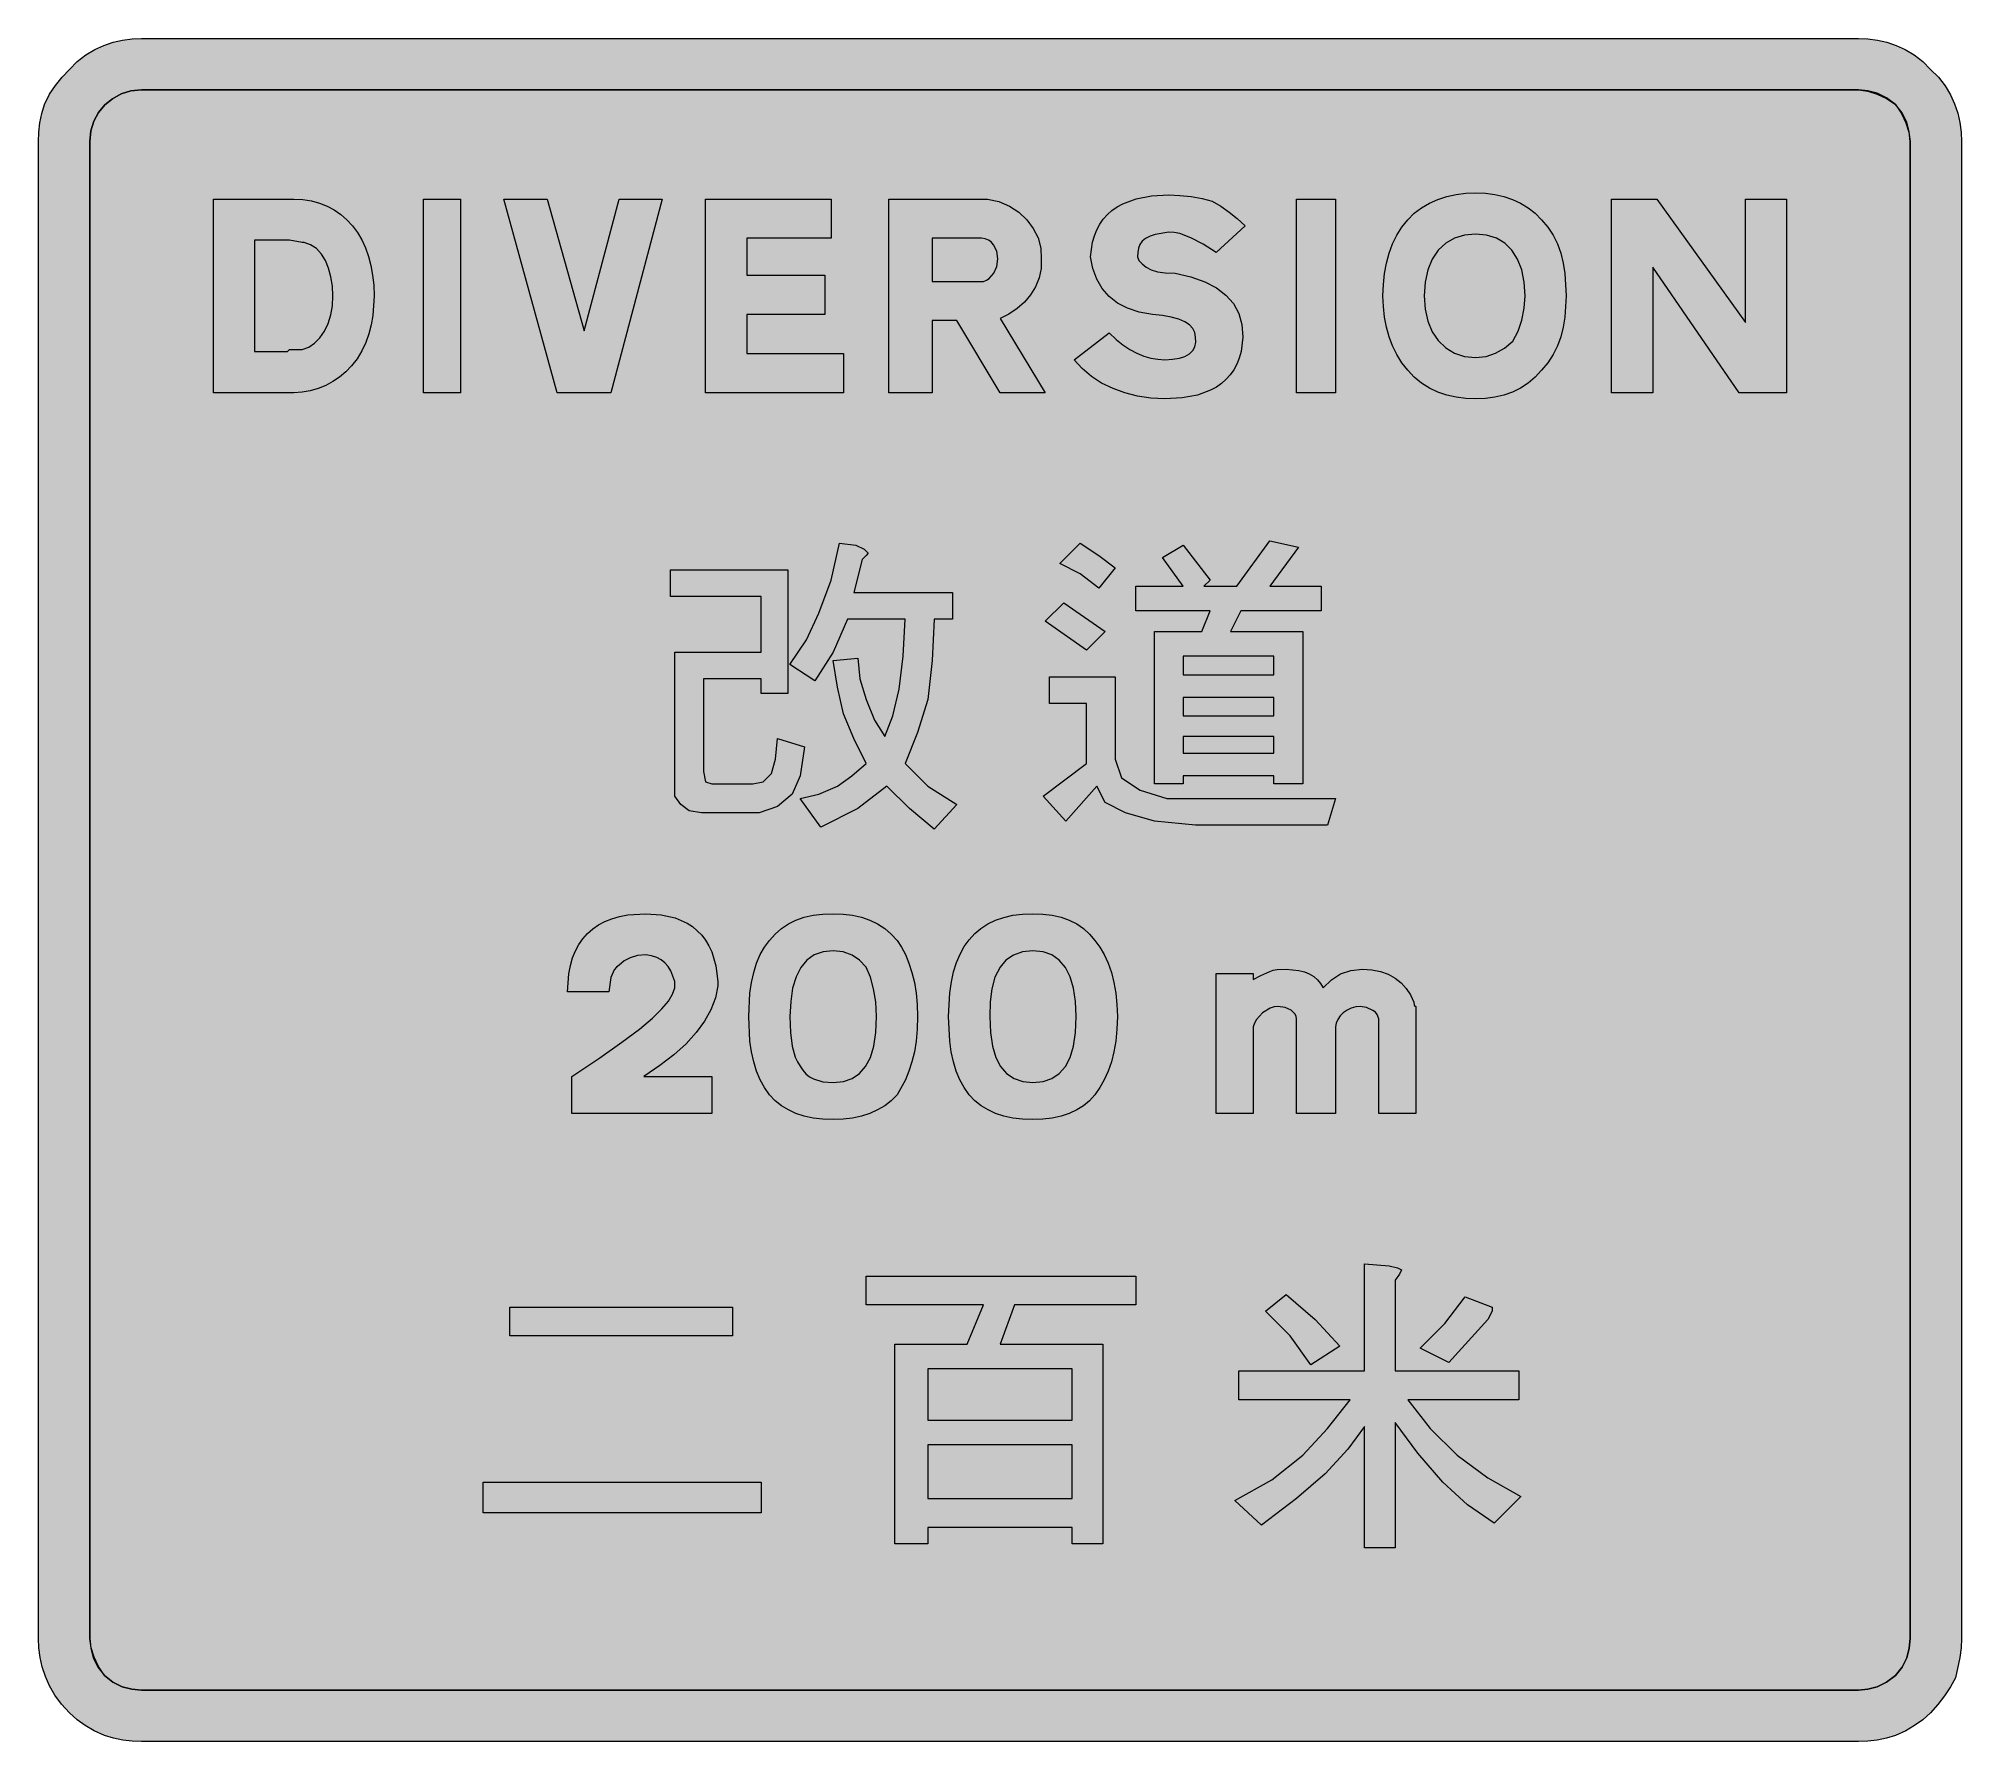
# Model space of a CAD drawing. Header units: metres. Extents: x 144 to 425, y 13 to 261.
import ezdxf

# ---------------------------------------------------------------- set-up
doc = ezdxf.new("R2010")
doc.units = ezdxf.units.M
doc.layers.add('FILL_BLACK_000000', color=7, linetype='Continuous', true_color=0x000000)
doc.layers.add('FILL_YELLOW_FFFF00', color=7, linetype='Continuous', true_color=0xffff00)

msp = doc.modelspace()

# ---------------------------------------------------------------- hatches: boundary and pattern name
at = {"layer": 'FILL_BLACK_000000', "true_color": 0x000000}
h = msp.add_hatch(color=7, dxfattribs=at)
h.dxf.hatch_style = 1
h.paths.add_polyline_path([(156.75, 13), (155.4, 13.29), (154.05, 13.68), (152.58, 14.36), (151.27, 15.1), (150.08, 15.96), (148.95, 16.98), (147.81, 18.24), (146.85, 19.55), (146.08, 20.9), (145.46, 22.27), (145, 23.65), (144.69, 25.04), (144.51, 26.42), (144.45, 27.78), (144.45, 245.88), (144.51, 247.23), (144.67, 248.58), (144.96, 249.93), (145.35, 251.28), (146.08, 252.75), (146.92, 254.05), (147.88, 255.25), (148.95, 256.38), (150.11, 257.52), (151.35, 258.48), (152.64, 259.25), (153.97, 259.87), (155.34, 260.33), (156.71, 260.64), (158.09, 260.82), (159.45, 260.88), (409.65, 260.88), (411.01, 260.82), (412.39, 260.64), (413.76, 260.33), (415.12, 259.87), (416.46, 259.25), (417.75, 258.48), (418.99, 257.52), (420.15, 256.38), (421.29, 255.22), (422.25, 253.98), (423.02, 252.69), (423.64, 251.35), (424.1, 249.99), (424.41, 248.62), (424.59, 247.24), (424.65, 245.88), (424.65, 27.78), (424.59, 26.43), (424.42, 25.04), (423.75, 22.08), (423.02, 20.73), (422.17, 19.42), (421.22, 18.16), (420.15, 16.98), (419.02, 15.96), (417.82, 15.1), (416.52, 14.36), (415.05, 13.68), (413.7, 13.29), (412.35, 13), (411, 12.84), (409.65, 12.78), (159.45, 12.78), (158.1, 12.84), (156.75, 13)])
h.paths.add_polyline_path([(156.51, 252.8), (155.23, 252.11), (154.12, 251.2), (153.22, 250.1), (152.53, 248.82), (152.1, 247.41), (151.95, 245.88), (151.95, 27.78), (152.07, 26.39), (152.44, 24.97), (153.09, 23.6), (154.05, 22.38), (155.27, 21.42), (156.64, 20.77), (158.06, 20.4), (159.45, 20.28), (409.65, 20.28), (411, 20.4), (412.35, 20.77), (413.7, 21.42), (415.05, 22.38), (416.01, 23.6), (416.66, 24.97), (417.03, 26.39), (417.15, 27.78), (417.15, 245.88), (417.03, 247.27), (416.66, 248.69), (416.01, 250.06), (415.05, 251.28), (413.7, 252.24), (412.35, 252.89), (411, 253.26), (409.65, 253.38), (159.45, 253.38), (157.92, 253.23), (156.51, 252.8)], flags=16)
h = msp.add_hatch(color=7, dxfattribs=at)
h.dxf.hatch_style = 1
h.paths.add_polyline_path([(356.66, 238.15), (357.97, 237.86), (359.21, 237.44), (360.39, 236.9), (361.49, 236.23), (362.51, 235.42), (363.45, 234.48), (364.38, 233.41), (365.15, 232.24), (365.78, 230.97), (366.26, 229.6), (366.62, 228.16), (366.87, 226.63), (367.05, 223.38), (366.87, 220.3), (366.62, 218.83), (366.26, 217.42), (365.78, 216.08), (365.15, 214.82), (364.38, 213.65), (363.45, 212.58), (362.51, 211.54), (361.49, 210.66), (360.39, 209.93), (359.21, 209.35), (357.97, 208.92), (356.66, 208.61), (355.28, 208.44), (353.85, 208.38), (352.4, 208.44), (351, 208.61), (349.64, 208.92), (348.34, 209.35), (347.11, 209.93), (345.96, 210.66), (344.9, 211.54), (343.95, 212.58), (343.11, 213.65), (342.37, 214.82), (341.76, 216.08), (341.25, 217.42), (340.86, 218.83), (340.57, 220.3), (340.41, 221.82), (340.35, 223.38), (340.41, 225.04), (340.57, 226.63), (340.86, 228.16), (341.25, 229.6), (341.76, 230.97), (342.37, 232.24), (343.11, 233.41), (343.95, 234.48), (344.9, 235.42), (345.96, 236.23), (347.11, 236.9), (348.34, 237.44), (349.64, 237.86), (351, 238.15), (352.4, 238.32), (353.85, 238.38), (355.28, 238.32), (356.66, 238.15)])
h.paths.add_polyline_path([(360.56, 227.19), (359.96, 228.73), (359.14, 230.02), (358.11, 231.04), (356.87, 231.78), (355.45, 232.23), (353.85, 232.38), (352.24, 232.23), (350.78, 231.78), (349.5, 231.04), (348.41, 230.02), (347.54, 228.73), (346.89, 227.19), (346.49, 225.4), (346.35, 223.38), (346.49, 221.44), (346.89, 219.7), (347.54, 218.16), (348.41, 216.86), (349.5, 215.8), (350.78, 215.03), (352.24, 214.55), (353.85, 214.38), (355.37, 214.54), (356.77, 215.02), (358.07, 215.77), (359.25, 216.78), (360.04, 218.23), (360.6, 219.85), (360.94, 221.59), (361.05, 223.38), (360.93, 225.4), (360.56, 227.19)], flags=16)
h = msp.add_hatch(color=7, dxfattribs=at)
h.dxf.hatch_style = 1
h.paths.add_polyline_path([(169.95, 237.48), (181.65, 237.48), (182.97, 237.41), (184.22, 237.22), (185.4, 236.9), (186.52, 236.46), (187.55, 235.9), (188.52, 235.23), (189.4, 234.46), (190.2, 233.58), (190.92, 232.6), (191.55, 231.53), (192.09, 230.37), (192.53, 229.13), (192.89, 227.8), (193.14, 226.4), (193.3, 224.92), (193.35, 223.38), (193.17, 220.52), (192.94, 219.15), (192.6, 217.83), (192.15, 216.57), (191.58, 215.36), (190.88, 214.23), (190.05, 213.18), (189.22, 212.32), (188.32, 211.56), (187.34, 210.89), (186.3, 210.33), (185.2, 209.88), (184.06, 209.55), (182.87, 209.35), (181.65, 209.28), (169.95, 209.28), (169.95, 237.48)])
h.paths.add_polyline_path([(180.75, 215.28), (181.05, 215.58), (182.25, 215.58), (182.85, 215.58), (183.82, 215.93), (184.69, 216.5), (185.46, 217.28), (186.11, 218.24), (186.64, 219.36), (187.03, 220.6), (187.27, 221.95), (187.35, 223.38), (187.28, 224.81), (187.07, 226.16), (186.73, 227.4), (186.26, 228.52), (185.67, 229.48), (184.95, 230.26), (184.11, 230.83), (183.15, 231.18), (182.85, 231.18), (181.05, 231.48), (180.75, 231.48), (175.95, 231.48), (175.95, 215.28), (180.75, 215.28)], flags=16)
h = msp.add_hatch(color=7, dxfattribs=at)
h.dxf.hatch_style = 1
h.paths.add_polyline_path([(200.55, 209.28), (200.55, 237.48), (205.95, 237.48), (205.95, 209.28), (200.55, 209.28)])
h = msp.add_hatch(color=7, dxfattribs=at)
h.dxf.hatch_style = 1
h.paths.add_polyline_path([(223.95, 209.28), (220.05, 209.28), (212.25, 237.48), (218.55, 237.48), (223.95, 218.28), (229.05, 237.48), (235.35, 237.48), (227.85, 209.28), (223.95, 209.28)])
h = msp.add_hatch(color=7, dxfattribs=at)
h.dxf.hatch_style = 1
h.paths.add_polyline_path([(247.65, 214.98), (261.75, 214.98), (261.75, 209.28), (241.65, 209.28), (241.65, 237.48), (259.95, 237.48), (259.95, 231.78), (247.65, 231.78), (247.65, 226.38), (259.05, 226.38), (259.05, 220.68), (247.65, 220.68), (247.65, 214.98)])
h = msp.add_hatch(color=7, dxfattribs=at)
h.dxf.hatch_style = 1
h.paths.add_polyline_path([(284.55, 209.28), (278.25, 219.78), (274.65, 219.78), (274.65, 209.28), (268.35, 209.28), (268.35, 237.48), (282.75, 237.48), (284.39, 237.11), (285.91, 236.46), (287.27, 235.57), (288.45, 234.48), (289.4, 233.22), (290.09, 231.83), (290.49, 230.34), (290.55, 228.78), (290.53, 227.35), (290.25, 225.99), (289.73, 224.71), (289.01, 223.53), (288.11, 222.46), (287.05, 221.52), (285.85, 220.72), (284.55, 220.08), (291.15, 209.28), (284.55, 209.28)])
h.paths.add_polyline_path([(282.15, 225.48), (282.58, 225.65), (282.98, 225.91), (283.65, 226.68), (284.09, 227.67), (284.25, 228.78), (284.09, 229.88), (283.61, 230.84), (283.27, 231.23), (282.86, 231.52), (282.38, 231.71), (281.85, 231.78), (274.65, 231.78), (274.65, 225.48), (281.55, 225.48), (282.15, 225.48)], flags=16)
h = msp.add_hatch(color=7, dxfattribs=at)
h.dxf.hatch_style = 1
h.paths.add_polyline_path([(304.58, 229.06), (304.8, 228.52), (305.24, 228.03), (305.85, 227.58), (306.59, 227.19), (307.5, 226.9), (308.63, 226.74), (310.05, 226.68), (312.37, 226.15), (314.38, 225.44), (316.08, 224.55), (317.47, 223.49), (318.56, 222.25), (319.33, 220.82), (319.8, 219.19), (319.95, 217.38), (319.67, 215.27), (319.4, 214.32), (319.05, 213.44), (318.62, 212.63), (318.11, 211.9), (317.51, 211.23), (316.84, 210.63), (316.08, 210.1), (315.24, 209.65), (313.33, 208.94), (311.09, 208.52), (308.55, 208.38), (306.53, 208.49), (304.57, 208.79), (302.73, 209.27), (301.05, 209.88), (299.36, 210.66), (297.86, 211.64), (296.54, 212.79), (295.35, 214.08), (300.45, 217.98), (301.46, 217.04), (302.47, 216.23), (303.49, 215.56), (304.5, 215.02), (305.51, 214.6), (306.52, 214.31), (307.54, 214.14), (308.55, 214.08), (309.7, 214.14), (310.69, 214.3), (311.5, 214.57), (312.15, 214.94), (312.63, 215.41), (312.94, 215.98), (313.08, 216.64), (313.05, 217.38), (312.95, 218.03), (312.66, 218.61), (312.16, 219.14), (311.47, 219.59), (310.59, 219.98), (309.51, 220.29), (308.23, 220.53), (306.75, 220.68), (304.84, 221.02), (303.15, 221.57), (301.69, 222.34), (300.45, 223.31), (299.44, 224.47), (298.65, 225.83), (298.09, 227.37), (297.75, 229.08), (298.03, 231.19), (298.3, 232.14), (298.65, 233.02), (299.08, 233.83), (299.59, 234.56), (300.19, 235.23), (300.86, 235.83), (301.62, 236.36), (302.46, 236.81), (304.37, 237.52), (306.61, 237.94), (309.15, 238.08), (310.77, 238.02), (312.41, 237.86), (314, 237.57), (315.45, 237.18), (316.75, 236.45), (317.96, 235.6), (319.12, 234.65), (320.25, 233.58), (316.05, 229.68), (314.13, 230.91), (312.37, 231.85), (310.73, 232.46), (309.94, 232.62), (309.15, 232.68), (307.18, 232.34), (306.41, 232.07), (305.77, 231.74), (305.28, 231.34), (304.93, 230.87), (304.72, 230.31), (304.65, 229.68), (304.58, 229.06)])
h = msp.add_hatch(color=7, dxfattribs=at)
h.dxf.hatch_style = 1
h.paths.add_polyline_path([(327.75, 209.28), (327.75, 237.48), (333.45, 237.48), (333.45, 209.28), (327.75, 209.28)])
h = msp.add_hatch(color=7, dxfattribs=at)
h.dxf.hatch_style = 1
h.paths.add_polyline_path([(393.15, 237.48), (399.15, 237.48), (399.15, 209.28), (392.25, 209.28), (379.65, 227.58), (379.65, 209.28), (373.65, 209.28), (373.65, 237.48), (380.25, 237.48), (393.15, 219.48), (393.15, 237.48)])
h = msp.add_hatch(color=7, dxfattribs=at)
h.dxf.hatch_style = 1
h.paths.add_polyline_path([(256.35, 173.28), (258.15, 177.18), (259.95, 181.98), (261.15, 187.38), (263.55, 187.08), (264.75, 186.48), (265.35, 185.88), (265.05, 185.58), (264.45, 184.98), (263.25, 180.18), (277.65, 180.18), (277.65, 176.28), (274.95, 176.28), (274.65, 170.28), (274.05, 164.58), (272.55, 159.78), (270.75, 155.28), (274.05, 151.98), (278.25, 149.28), (274.95, 145.68), (271.35, 148.68), (268.05, 151.98), (263.85, 148.68), (258.45, 145.98), (255.45, 150.18), (258.15, 150.78), (260.85, 151.98), (262.95, 153.48), (265.05, 155.28), (263.25, 158.88), (261.75, 162.48), (260.85, 166.38), (260.25, 170.28), (263.85, 170.58), (264.15, 167.58), (265.05, 164.58), (266.25, 161.58), (267.75, 159.18), (268.95, 162.18), (269.85, 166.08), (270.45, 170.88), (270.75, 176.28), (262.35, 176.28), (260.25, 171.48), (257.55, 167.28), (253.95, 169.68), (256.35, 173.28)])
h = msp.add_hatch(color=7, dxfattribs=at)
h.dxf.hatch_style = 1
h.paths.add_polyline_path([(298.95, 185.58), (301.35, 183.78), (298.95, 180.78), (296.25, 182.88), (293.25, 184.38), (296.25, 187.38), (298.95, 185.58)])
h = msp.add_hatch(color=7, dxfattribs=at)
h.dxf.hatch_style = 1
h.paths.add_polyline_path([(323.85, 187.68), (328.05, 186.78), (323.85, 181.08), (331.35, 181.08), (331.35, 177.48), (319.65, 177.48), (318.15, 174.48), (328.65, 174.48), (328.65, 152.28), (324.45, 152.28), (324.45, 153.48), (311.25, 153.48), (311.25, 152.28), (307.05, 152.28), (307.05, 174.48), (313.95, 174.48), (315.15, 177.48), (304.35, 177.48), (304.35, 181.08), (311.25, 181.08), (308.25, 185.28), (311.25, 187.08), (315.15, 181.98), (314.25, 181.08), (319.05, 181.08), (323.85, 187.68)])
h.paths.add_polyline_path([(311.25, 156.78), (324.45, 156.78), (324.45, 159.18), (311.25, 159.18), (311.25, 156.78)], flags=16)
h.paths.add_polyline_path([(311.25, 164.88), (311.25, 162.18), (324.45, 162.18), (324.45, 164.88), (311.25, 164.88)], flags=16)
h.paths.add_polyline_path([(324.45, 170.88), (311.25, 170.88), (311.25, 168.18), (324.45, 168.18), (324.45, 170.88)], flags=16)
h = msp.add_hatch(color=7, dxfattribs=at)
h.dxf.hatch_style = 1
h.paths.add_polyline_path([(253.65, 183.48), (253.65, 165.48), (249.75, 165.48), (249.75, 167.58), (241.35, 167.58), (241.35, 154.08), (241.65, 152.58), (242.55, 152.28), (248.55, 152.28), (250.05, 152.58), (251.25, 153.78), (251.85, 155.88), (252.15, 158.88), (256.05, 157.68), (255.45, 153.48), (254.25, 150.78), (252.15, 148.98), (249.45, 148.08), (241.05, 148.08), (239.25, 148.38), (238.05, 149.28), (237.15, 150.48), (237.15, 152.28), (237.15, 171.48), (249.75, 171.48), (249.75, 179.58), (236.55, 179.58), (236.55, 183.48), (253.65, 183.48)])
h = msp.add_hatch(color=7, dxfattribs=at)
h.dxf.hatch_style = 1
h.paths.add_polyline_path([(299.85, 174.48), (297.15, 171.78), (291.15, 175.98), (293.85, 178.68), (299.85, 174.48)])
h = msp.add_hatch(color=7, dxfattribs=at)
h.dxf.hatch_style = 1
h.paths.add_polyline_path([(301.35, 167.88), (301.35, 155.88), (302.25, 153.18), (304.95, 151.38), (308.85, 150.18), (314.55, 150.18), (333.45, 150.18), (332.25, 146.28), (313.05, 146.28), (307.05, 146.88), (302.85, 148.08), (299.85, 149.58), (298.65, 151.98), (294.15, 146.88), (290.85, 150.48), (297.15, 155.28), (297.15, 163.98), (291.75, 163.98), (291.75, 167.88), (301.35, 167.88)])
h = msp.add_hatch(color=7, dxfattribs=at)
h.dxf.hatch_style = 1
h.paths.add_polyline_path([(242.55, 109.68), (242.55, 104.28), (222.15, 104.28), (222.15, 109.68), (226.22, 112.38), (229.47, 114.65), (232.01, 116.56), (233.92, 118.15), (235.3, 119.5), (236.24, 120.65), (236.83, 121.66), (237.15, 122.58), (237.15, 123.48), (236.58, 125.06), (236.19, 125.69), (235.72, 126.22), (235.18, 126.65), (234.53, 126.98), (233.79, 127.22), (232.95, 127.38), (231.71, 127.27), (230.66, 126.97), (229.79, 126.49), (229.05, 125.88), (228.65, 125.6), (228.34, 125.21), (227.85, 124.08), (227.55, 121.98), (221.55, 121.98), (221.73, 124.62), (221.96, 125.82), (222.28, 126.93), (222.68, 127.95), (223.18, 128.88), (223.76, 129.73), (224.44, 130.49), (225.2, 131.17), (226.05, 131.75), (226.98, 132.25), (228, 132.65), (229.11, 132.97), (230.31, 133.2), (232.95, 133.38), (235.2, 133.23), (237.21, 132.76), (238.96, 131.99), (239.74, 131.49), (240.45, 130.9), (241.09, 130.25), (241.66, 129.51), (242.15, 128.7), (242.57, 127.81), (243.17, 125.8), (243.45, 123.48), (243.45, 122.88), (243.08, 121.11), (242.44, 119.38), (241.51, 117.7), (240.3, 116.06), (238.81, 114.44), (237.04, 112.84), (234.98, 111.26), (232.65, 109.68), (242.55, 109.68)])
h = msp.add_hatch(color=7, dxfattribs=at)
h.dxf.hatch_style = 1
h.paths.add_polyline_path([(272.33, 114.83), (272.08, 113.24), (271.72, 111.78), (271.29, 110.43), (270.78, 109.18), (269.55, 106.98), (268.71, 106.14), (267.76, 105.4), (266.71, 104.79), (265.57, 104.28), (264.35, 103.89), (263.05, 103.6), (261.68, 103.44), (260.25, 103.38), (258.73, 103.44), (257.32, 103.6), (256.02, 103.89), (254.81, 104.28), (253.71, 104.79), (252.7, 105.4), (251.78, 106.14), (250.95, 106.98), (250.22, 108.04), (249.6, 109.18), (249.08, 110.43), (248.66, 111.78), (248.35, 113.24), (248.12, 114.83), (247.95, 118.38), (248.12, 121.8), (248.35, 123.37), (248.66, 124.83), (249.08, 126.18), (249.6, 127.41), (250.22, 128.51), (250.95, 129.48), (251.78, 130.42), (252.7, 131.23), (253.71, 131.9), (254.81, 132.44), (256.02, 132.86), (257.32, 133.15), (258.73, 133.32), (260.25, 133.38), (261.68, 133.32), (263.05, 133.15), (264.35, 132.86), (265.57, 132.44), (266.71, 131.9), (267.76, 131.23), (268.71, 130.42), (269.55, 129.48), (270.2, 128.51), (270.78, 127.41), (271.29, 126.18), (271.72, 124.83), (272.08, 123.37), (272.33, 121.8), (272.49, 120.14), (272.55, 118.38), (272.49, 116.54), (272.33, 114.83)])
h.paths.add_polyline_path([(266.14, 122.43), (265.66, 124.12), (265.05, 125.58), (264.09, 126.59), (262.99, 127.34), (261.72, 127.82), (260.25, 127.98), (258.77, 127.83), (257.49, 127.37), (256.41, 126.6), (255.52, 125.54), (254.84, 124.19), (254.34, 122.54), (254.05, 120.6), (253.95, 118.38), (254.02, 116.07), (254.25, 114.1), (254.71, 112.47), (255.04, 111.78), (255.45, 111.18), (255.83, 110.56), (256.28, 110.05), (256.81, 109.63), (257.4, 109.31), (258.74, 108.9), (260.25, 108.78), (261.73, 108.92), (263.01, 109.35), (264.09, 110.08), (264.97, 111.11), (265.66, 112.44), (266.16, 114.1), (266.45, 116.07), (266.55, 118.38), (266.44, 120.52), (266.14, 122.43)], flags=16)
h = msp.add_hatch(color=7, dxfattribs=at)
h.dxf.hatch_style = 1
h.paths.add_polyline_path([(301.43, 114.83), (301.16, 113.24), (300.79, 111.78), (300.32, 110.43), (299.75, 109.18), (299.09, 108.04), (298.35, 106.98), (297.61, 106.14), (296.73, 105.4), (295.74, 104.79), (294.64, 104.28), (293.44, 103.89), (292.15, 103.6), (290.78, 103.44), (289.35, 103.38), (287.83, 103.44), (286.42, 103.6), (285.12, 103.89), (283.91, 104.28), (282.81, 104.79), (281.8, 105.4), (280.88, 106.14), (280.05, 106.98), (279.32, 108.04), (278.7, 109.18), (278.18, 110.43), (277.76, 111.78), (277.45, 113.24), (277.22, 114.83), (277.05, 118.38), (277.23, 121.87), (277.47, 123.44), (277.79, 124.9), (278.21, 126.25), (278.73, 127.48), (279.34, 128.59), (280.05, 129.59), (280.86, 130.48), (281.77, 131.24), (282.78, 131.9), (283.88, 132.43), (285.1, 132.84), (286.41, 133.14), (287.83, 133.32), (289.35, 133.38), (290.78, 133.32), (292.15, 133.15), (293.44, 132.86), (294.64, 132.44), (295.74, 131.9), (296.73, 131.23), (297.61, 130.42), (298.35, 129.48), (299.09, 128.51), (299.75, 127.41), (300.32, 126.18), (300.79, 124.83), (301.16, 123.37), (301.43, 121.8), (301.59, 120.14), (301.65, 118.38), (301.59, 116.54), (301.43, 114.83)])
h.paths.add_polyline_path([(295.26, 122.54), (294.76, 124.19), (294.07, 125.54), (293.19, 126.6), (292.11, 127.37), (290.83, 127.83), (289.35, 127.98), (287.84, 127.82), (286.5, 127.34), (285.38, 126.59), (284.55, 125.58), (283.81, 124.12), (283.35, 122.43), (283.12, 120.52), (283.05, 118.38), (283.15, 116.07), (283.44, 114.1), (283.94, 112.44), (284.62, 111.11), (285.51, 110.08), (286.59, 109.35), (287.87, 108.92), (289.35, 108.78), (290.83, 108.92), (292.11, 109.35), (293.19, 110.08), (294.07, 111.11), (294.76, 112.44), (295.26, 114.1), (295.55, 116.07), (295.65, 118.38), (295.55, 120.6), (295.26, 122.54)], flags=16)
h = msp.add_hatch(color=7, dxfattribs=at)
h.dxf.hatch_style = 1
h.paths.add_polyline_path([(336.38, 119.81), (335.73, 119.62), (335.12, 119.33), (334.57, 118.94), (334.11, 118.49), (333.76, 117.98), (333.53, 117.44), (333.45, 116.88), (333.45, 104.28), (327.75, 104.28), (327.75, 118.08), (327.7, 118.42), (327.54, 118.74), (326.96, 119.32), (326.1, 119.73), (325.05, 119.88), (324.48, 119.81), (323.9, 119.62), (322.8, 118.94), (321.93, 117.98), (321.63, 117.44), (321.45, 116.88), (321.45, 104.28), (316.05, 104.28), (316.05, 124.68), (321.45, 124.68), (321.45, 123.78), (322.54, 124.38), (323.85, 124.98), (324.35, 125.15), (324.94, 125.24), (326.25, 125.28), (328.11, 125.11), (328.91, 124.9), (329.62, 124.6), (330.26, 124.23), (330.81, 123.76), (331.27, 123.21), (331.65, 122.58), (332.84, 123.76), (334.16, 124.6), (335.66, 125.11), (337.35, 125.28), (338.74, 125.2), (340, 124.95), (341.12, 124.55), (342.11, 124), (342.98, 123.32), (343.72, 122.5), (344.34, 121.55), (344.85, 120.48), (344.89, 120.07), (344.98, 119.93), (345.15, 119.88), (345.15, 118.98), (345.15, 118.68), (345.15, 104.28), (339.75, 104.28), (339.75, 118.08), (339.52, 118.68), (339.24, 119.01), (338.85, 119.28), (337.95, 119.69), (337.05, 119.88), (336.38, 119.81)])
h = msp.add_hatch(color=7, dxfattribs=at)
h.dxf.hatch_style = 1
h.paths.add_polyline_path([(319.35, 66.78), (337.65, 66.78), (337.65, 82.38), (341.25, 82.08), (342.45, 81.78), (343.05, 81.48), (342.75, 80.88), (342.15, 79.98), (342.15, 66.78), (360.15, 66.78), (360.15, 62.58), (343.95, 62.58), (347.25, 58.38), (351.15, 54.48), (355.65, 51.18), (360.45, 48.48), (356.55, 44.58), (352.65, 47.28), (349.05, 50.58), (345.45, 54.78), (342.15, 59.28), (342.15, 40.98), (337.65, 40.98), (337.65, 58.68), (335.25, 55.38), (331.95, 51.78), (327.75, 48.18), (322.65, 44.28), (318.75, 47.88), (324.15, 50.88), (328.65, 54.48), (332.25, 58.38), (335.55, 62.58), (319.35, 62.58), (319.35, 66.78)])
h = msp.add_hatch(color=7, dxfattribs=at)
h.dxf.hatch_style = 1
h.paths.add_polyline_path([(304.35, 76.38), (286.65, 76.38), (284.55, 70.68), (299.55, 70.68), (299.55, 41.58), (295.05, 41.58), (295.05, 43.98), (274.05, 43.98), (274.05, 41.58), (269.25, 41.58), (269.25, 70.68), (279.75, 70.68), (282.15, 76.38), (265.05, 76.38), (265.05, 80.58), (304.35, 80.58), (304.35, 76.38)])
h.paths.add_polyline_path([(274.05, 67.08), (274.05, 59.58), (295.05, 59.58), (295.05, 67.08), (274.05, 67.08)], flags=16)
h.paths.add_polyline_path([(295.05, 55.98), (274.05, 55.98), (274.05, 48.18), (295.05, 48.18), (295.05, 55.98)], flags=16)
h = msp.add_hatch(color=7, dxfattribs=at)
h.dxf.hatch_style = 1
h.paths.add_polyline_path([(245.55, 76.08), (245.55, 71.88), (213.15, 71.88), (213.15, 76.08), (245.55, 76.08)])
h = msp.add_hatch(color=7, dxfattribs=at)
h.dxf.hatch_style = 1
h.paths.add_polyline_path([(330.45, 74.28), (334.05, 70.38), (329.85, 67.68), (326.85, 71.88), (323.25, 75.48), (326.25, 77.88), (330.45, 74.28)])
h = msp.add_hatch(color=7, dxfattribs=at)
h.dxf.hatch_style = 1
h.paths.add_polyline_path([(349.35, 73.68), (352.35, 77.58), (356.25, 76.08), (356.25, 75.48), (355.65, 74.28), (349.95, 67.98), (345.75, 70.08), (349.35, 73.68)])
h = msp.add_hatch(color=7, dxfattribs=at)
h.dxf.hatch_style = 1
h.paths.add_polyline_path([(249.75, 50.58), (249.75, 46.08), (209.25, 46.08), (209.25, 50.58), (249.75, 50.58)])
at = {"layer": 'FILL_YELLOW_FFFF00', "true_color": 0xffff00}
h = msp.add_hatch(color=7, dxfattribs=at)
h.dxf.hatch_style = 1
h.paths.add_polyline_path([(409.65, 253.38), (411, 253.19), (412.35, 252.78), (413.7, 252.14), (415.05, 251.28), (415.91, 249.93), (416.55, 248.58), (416.96, 247.23), (417.15, 245.88), (417.15, 27.78), (417.03, 26.39), (416.66, 24.97), (416.01, 23.6), (415.05, 22.38), (413.7, 21.42), (412.35, 20.77), (411, 20.4), (409.65, 20.28), (159.45, 20.28), (158.06, 20.4), (156.64, 20.77), (155.27, 21.42), (154.05, 22.38), (153.19, 23.73), (152.55, 25.08), (152.14, 26.43), (151.95, 27.78), (151.95, 245.88), (152.1, 247.41), (152.53, 248.82), (153.22, 250.1), (154.12, 251.2), (155.23, 252.11), (156.51, 252.8), (157.92, 253.23), (159.45, 253.38), (409.65, 253.38)])

# ---------------------------------------------------------------- linework, layer by layer
at = {"layer": 'FILL_BLACK_000000', "lineweight": 0, "true_color": 0x000000}
for points in [[(156.75, 13), (155.4, 13.29), (154.05, 13.68), (152.58, 14.36), (151.27, 15.1), (150.08, 15.96), (148.95, 16.98), (147.81, 18.24), (146.85, 19.55), (146.08, 20.9), (145.46, 22.27), (145, 23.65), (144.69, 25.04), (144.51, 26.42), (144.45, 27.78), (144.45, 245.88), (144.51, 247.23), (144.67, 248.58), (144.96, 249.93), (145.35, 251.28), (146.08, 252.75), (146.92, 254.05), (147.88, 255.25), (148.95, 256.38), (150.11, 257.52), (151.35, 258.48), (152.64, 259.25), (153.97, 259.87), (155.34, 260.33), (156.71, 260.64), (158.09, 260.82), (159.45, 260.88), (409.65, 260.88), (411.01, 260.82), (412.39, 260.64), (413.76, 260.33), (415.12, 259.87), (416.46, 259.25), (417.75, 258.48), (418.99, 257.52), (420.15, 256.38), (421.29, 255.22), (422.25, 253.98), (423.02, 252.69), (423.64, 251.35), (424.1, 249.99), (424.41, 248.62), (424.59, 247.24), (424.65, 245.88), (424.65, 27.78), (424.59, 26.43), (424.42, 25.04), (423.75, 22.08), (423.02, 20.73), (422.17, 19.42), (421.22, 18.16), (420.15, 16.98), (419.02, 15.96), (417.82, 15.1), (416.52, 14.36), (415.05, 13.68), (413.7, 13.29), (412.35, 13), (411, 12.84), (409.65, 12.78), (159.45, 12.78), (158.1, 12.84)], [(156.51, 252.8), (155.23, 252.11), (154.12, 251.2), (153.22, 250.1), (152.53, 248.82), (152.1, 247.41), (151.95, 245.88), (151.95, 27.78), (152.07, 26.39), (152.44, 24.97), (153.09, 23.6), (154.05, 22.38), (155.27, 21.42), (156.64, 20.77), (158.06, 20.4), (159.45, 20.28), (409.65, 20.28), (411, 20.4), (412.35, 20.77), (413.7, 21.42), (415.05, 22.38), (416.01, 23.6), (416.66, 24.97), (417.03, 26.39), (417.15, 27.78), (417.15, 245.88), (417.03, 247.27), (416.66, 248.69), (416.01, 250.06), (415.05, 251.28), (413.7, 252.24), (412.35, 252.89), (411, 253.26), (409.65, 253.38), (159.45, 253.38), (157.92, 253.23)], [(356.66, 238.15), (357.97, 237.86), (359.21, 237.44), (360.39, 236.9), (361.49, 236.23), (362.51, 235.42), (363.45, 234.48), (364.38, 233.41), (365.15, 232.24), (365.78, 230.97), (366.26, 229.6), (366.62, 228.16), (366.87, 226.63), (367.05, 223.38), (366.87, 220.3), (366.62, 218.83), (366.26, 217.42), (365.78, 216.08), (365.15, 214.82), (364.38, 213.65), (363.45, 212.58), (362.51, 211.54), (361.49, 210.66), (360.39, 209.93), (359.21, 209.35), (357.97, 208.92), (356.66, 208.61), (355.28, 208.44), (353.85, 208.38), (352.4, 208.44), (351, 208.61), (349.64, 208.92), (348.34, 209.35), (347.11, 209.93), (345.96, 210.66), (344.9, 211.54), (343.95, 212.58), (343.11, 213.65), (342.37, 214.82), (341.76, 216.08), (341.25, 217.42), (340.86, 218.83), (340.57, 220.3), (340.41, 221.82), (340.35, 223.38), (340.41, 225.04), (340.57, 226.63), (340.86, 228.16), (341.25, 229.6), (341.76, 230.97), (342.37, 232.24), (343.11, 233.41), (343.95, 234.48), (344.9, 235.42), (345.96, 236.23), (347.11, 236.9), (348.34, 237.44), (349.64, 237.86), (351, 238.15), (352.4, 238.32), (353.85, 238.38), (355.28, 238.32)], [(169.95, 237.48), (181.65, 237.48), (182.97, 237.41), (184.22, 237.22), (185.4, 236.9), (186.52, 236.46), (187.55, 235.9), (188.52, 235.23), (189.4, 234.46), (190.2, 233.58), (190.92, 232.6), (191.55, 231.53), (192.09, 230.37), (192.53, 229.13), (192.89, 227.8), (193.14, 226.4), (193.3, 224.92), (193.35, 223.38), (193.17, 220.52), (192.94, 219.15), (192.6, 217.83), (192.15, 216.57), (191.58, 215.36), (190.88, 214.23), (190.05, 213.18), (189.22, 212.32), (188.32, 211.56), (187.34, 210.89), (186.3, 210.33), (185.2, 209.88), (184.06, 209.55), (182.87, 209.35), (181.65, 209.28), (169.95, 209.28)], [(200.55, 209.28), (200.55, 237.48), (205.95, 237.48), (205.95, 209.28)], [(223.95, 209.28), (220.05, 209.28), (212.25, 237.48), (218.55, 237.48), (223.95, 218.28), (229.05, 237.48), (235.35, 237.48), (227.85, 209.28)], [(247.65, 214.98), (261.75, 214.98), (261.75, 209.28), (241.65, 209.28), (241.65, 237.48), (259.95, 237.48), (259.95, 231.78), (247.65, 231.78), (247.65, 226.38), (259.05, 226.38), (259.05, 220.68), (247.65, 220.68)], [(284.55, 209.28), (278.25, 219.78), (274.65, 219.78), (274.65, 209.28), (268.35, 209.28), (268.35, 237.48), (282.75, 237.48), (284.39, 237.11), (285.91, 236.46), (287.27, 235.57), (288.45, 234.48), (289.4, 233.22), (290.09, 231.83), (290.49, 230.34), (290.55, 228.78), (290.53, 227.35), (290.25, 225.99), (289.73, 224.71), (289.01, 223.53), (288.11, 222.46), (287.05, 221.52), (285.85, 220.72), (284.55, 220.08), (291.15, 209.28)], [(304.58, 229.06), (304.8, 228.52), (305.24, 228.03), (305.85, 227.58), (306.59, 227.19), (307.5, 226.9), (308.63, 226.74), (310.05, 226.68), (312.37, 226.15), (314.38, 225.44), (316.08, 224.55), (317.47, 223.49), (318.56, 222.25), (319.33, 220.82), (319.8, 219.19), (319.95, 217.38), (319.67, 215.27), (319.4, 214.32), (319.05, 213.44), (318.62, 212.63), (318.11, 211.9), (317.51, 211.23), (316.84, 210.63), (316.08, 210.1), (315.24, 209.65), (313.33, 208.94), (311.09, 208.52), (308.55, 208.38), (306.53, 208.49), (304.57, 208.79), (302.73, 209.27), (301.05, 209.88), (299.36, 210.66), (297.86, 211.64), (296.54, 212.79), (295.35, 214.08), (300.45, 217.98), (301.46, 217.04), (302.47, 216.23), (303.49, 215.56), (304.5, 215.02), (305.51, 214.6), (306.52, 214.31), (307.54, 214.14), (308.55, 214.08), (309.7, 214.14), (310.69, 214.3), (311.5, 214.57), (312.15, 214.94), (312.63, 215.41), (312.94, 215.98), (313.08, 216.64), (313.05, 217.38), (312.95, 218.03), (312.66, 218.61), (312.16, 219.14), (311.47, 219.59), (310.59, 219.98), (309.51, 220.29), (308.23, 220.53), (306.75, 220.68), (304.84, 221.02), (303.15, 221.57), (301.69, 222.34), (300.45, 223.31), (299.44, 224.47), (298.65, 225.83), (298.09, 227.37), (297.75, 229.08), (298.03, 231.19), (298.3, 232.14), (298.65, 233.02), (299.08, 233.83), (299.59, 234.56), (300.19, 235.23), (300.86, 235.83), (301.62, 236.36), (302.46, 236.81), (304.37, 237.52), (306.61, 237.94), (309.15, 238.08), (310.77, 238.02), (312.41, 237.86), (314, 237.57), (315.45, 237.18), (316.75, 236.45), (317.96, 235.6), (319.12, 234.65), (320.25, 233.58), (316.05, 229.68), (314.13, 230.91), (312.37, 231.85), (310.73, 232.46), (309.94, 232.62), (309.15, 232.68), (307.18, 232.34), (306.41, 232.07), (305.77, 231.74), (305.28, 231.34), (304.93, 230.87), (304.72, 230.31), (304.65, 229.68)], [(327.75, 209.28), (327.75, 237.48), (333.45, 237.48), (333.45, 209.28)], [(393.15, 237.48), (399.15, 237.48), (399.15, 209.28), (392.25, 209.28), (379.65, 227.58), (379.65, 209.28), (373.65, 209.28), (373.65, 237.48), (380.25, 237.48), (393.15, 219.48)], [(180.75, 215.28), (181.05, 215.58), (182.25, 215.58), (182.85, 215.58), (183.82, 215.93), (184.69, 216.5), (185.46, 217.28), (186.11, 218.24), (186.64, 219.36), (187.03, 220.6), (187.27, 221.95), (187.35, 223.38), (187.28, 224.81), (187.07, 226.16), (186.73, 227.4), (186.26, 228.52), (185.67, 229.48), (184.95, 230.26), (184.11, 230.83), (183.15, 231.18), (182.85, 231.18), (181.05, 231.48), (180.75, 231.48), (175.95, 231.48), (175.95, 215.28)], [(282.15, 225.48), (282.58, 225.65), (282.98, 225.91), (283.65, 226.68), (284.09, 227.67), (284.25, 228.78), (284.09, 229.88), (283.61, 230.84), (283.27, 231.23), (282.86, 231.52), (282.38, 231.71), (281.85, 231.78), (274.65, 231.78), (274.65, 225.48), (281.55, 225.48)], [(360.56, 227.19), (359.96, 228.73), (359.14, 230.02), (358.11, 231.04), (356.87, 231.78), (355.45, 232.23), (353.85, 232.38), (352.24, 232.23), (350.78, 231.78), (349.5, 231.04), (348.41, 230.02), (347.54, 228.73), (346.89, 227.19), (346.49, 225.4), (346.35, 223.38), (346.49, 221.44), (346.89, 219.7), (347.54, 218.16), (348.41, 216.86), (349.5, 215.8), (350.78, 215.03), (352.24, 214.55), (353.85, 214.38), (355.37, 214.54), (356.77, 215.02), (358.07, 215.77), (359.25, 216.78), (360.04, 218.23), (360.6, 219.85), (360.94, 221.59), (361.05, 223.38), (360.93, 225.4)], [(256.35, 173.28), (258.15, 177.18), (259.95, 181.98), (261.15, 187.38), (263.55, 187.08), (264.75, 186.48), (265.35, 185.88), (265.05, 185.58), (264.45, 184.98), (263.25, 180.18), (277.65, 180.18), (277.65, 176.28), (274.95, 176.28), (274.65, 170.28), (274.05, 164.58), (272.55, 159.78), (270.75, 155.28), (274.05, 151.98), (278.25, 149.28), (274.95, 145.68), (271.35, 148.68), (268.05, 151.98), (263.85, 148.68), (258.45, 145.98), (255.45, 150.18), (258.15, 150.78), (260.85, 151.98), (262.95, 153.48), (265.05, 155.28), (263.25, 158.88), (261.75, 162.48), (260.85, 166.38), (260.25, 170.28), (263.85, 170.58), (264.15, 167.58), (265.05, 164.58), (266.25, 161.58), (267.75, 159.18), (268.95, 162.18), (269.85, 166.08), (270.45, 170.88), (270.75, 176.28), (262.35, 176.28), (260.25, 171.48), (257.55, 167.28), (253.95, 169.68)], [(298.95, 185.58), (301.35, 183.78), (298.95, 180.78), (296.25, 182.88), (293.25, 184.38), (296.25, 187.38)], [(323.85, 187.68), (328.05, 186.78), (323.85, 181.08), (331.35, 181.08), (331.35, 177.48), (319.65, 177.48), (318.15, 174.48), (328.65, 174.48), (328.65, 152.28), (324.45, 152.28), (324.45, 153.48), (311.25, 153.48), (311.25, 152.28), (307.05, 152.28), (307.05, 174.48), (313.95, 174.48), (315.15, 177.48), (304.35, 177.48), (304.35, 181.08), (311.25, 181.08), (308.25, 185.28), (311.25, 187.08), (315.15, 181.98), (314.25, 181.08), (319.05, 181.08)], [(253.65, 183.48), (253.65, 165.48), (249.75, 165.48), (249.75, 167.58), (241.35, 167.58), (241.35, 154.08), (241.65, 152.58), (242.55, 152.28), (248.55, 152.28), (250.05, 152.58), (251.25, 153.78), (251.85, 155.88), (252.15, 158.88), (256.05, 157.68), (255.45, 153.48), (254.25, 150.78), (252.15, 148.98), (249.45, 148.08), (241.05, 148.08), (239.25, 148.38), (238.05, 149.28), (237.15, 150.48), (237.15, 152.28), (237.15, 171.48), (249.75, 171.48), (249.75, 179.58), (236.55, 179.58), (236.55, 183.48)], [(299.85, 174.48), (297.15, 171.78), (291.15, 175.98), (293.85, 178.68)], [(324.45, 170.88), (311.25, 170.88), (311.25, 168.18), (324.45, 168.18)], [(301.35, 167.88), (301.35, 155.88), (302.25, 153.18), (304.95, 151.38), (308.85, 150.18), (314.55, 150.18), (333.45, 150.18), (332.25, 146.28), (313.05, 146.28), (307.05, 146.88), (302.85, 148.08), (299.85, 149.58), (298.65, 151.98), (294.15, 146.88), (290.85, 150.48), (297.15, 155.28), (297.15, 163.98), (291.75, 163.98), (291.75, 167.88)], [(311.25, 164.88), (311.25, 162.18), (324.45, 162.18), (324.45, 164.88)], [(311.25, 156.78), (324.45, 156.78), (324.45, 159.18), (311.25, 159.18)], [(242.55, 109.68), (242.55, 104.28), (222.15, 104.28), (222.15, 109.68), (226.22, 112.38), (229.47, 114.65), (232.01, 116.56), (233.92, 118.15), (235.3, 119.5), (236.24, 120.65), (236.83, 121.66), (237.15, 122.58), (237.15, 123.48), (236.58, 125.06), (236.19, 125.69), (235.72, 126.22), (235.18, 126.65), (234.53, 126.98), (233.79, 127.22), (232.95, 127.38), (231.71, 127.27), (230.66, 126.97), (229.79, 126.49), (229.05, 125.88), (228.65, 125.6), (228.34, 125.21), (227.85, 124.08), (227.55, 121.98), (221.55, 121.98), (221.73, 124.62), (221.96, 125.82), (222.28, 126.93), (222.68, 127.95), (223.18, 128.88), (223.76, 129.73), (224.44, 130.49), (225.2, 131.17), (226.05, 131.75), (226.98, 132.25), (228, 132.65), (229.11, 132.97), (230.31, 133.2), (232.95, 133.38), (235.2, 133.23), (237.21, 132.76), (238.96, 131.99), (239.74, 131.49), (240.45, 130.9), (241.09, 130.25), (241.66, 129.51), (242.15, 128.7), (242.57, 127.81), (243.17, 125.8), (243.45, 123.48), (243.45, 122.88), (243.08, 121.11), (242.44, 119.38), (241.51, 117.7), (240.3, 116.06), (238.81, 114.44), (237.04, 112.84), (234.98, 111.26), (232.65, 109.68)], [(272.33, 114.83), (272.08, 113.24), (271.72, 111.78), (271.29, 110.43), (270.78, 109.18), (269.55, 106.98), (268.71, 106.14), (267.76, 105.4), (266.71, 104.79), (265.57, 104.28), (264.35, 103.89), (263.05, 103.6), (261.68, 103.44), (260.25, 103.38), (258.73, 103.44), (257.32, 103.6), (256.02, 103.89), (254.81, 104.28), (253.71, 104.79), (252.7, 105.4), (251.78, 106.14), (250.95, 106.98), (250.22, 108.04), (249.6, 109.18), (249.08, 110.43), (248.66, 111.78), (248.35, 113.24), (248.12, 114.83), (247.95, 118.38), (248.12, 121.8), (248.35, 123.37), (248.66, 124.83), (249.08, 126.18), (249.6, 127.41), (250.22, 128.51), (250.95, 129.48), (251.78, 130.42), (252.7, 131.23), (253.71, 131.9), (254.81, 132.44), (256.02, 132.86), (257.32, 133.15), (258.73, 133.32), (260.25, 133.38), (261.68, 133.32), (263.05, 133.15), (264.35, 132.86), (265.57, 132.44), (266.71, 131.9), (267.76, 131.23), (268.71, 130.42), (269.55, 129.48), (270.2, 128.51), (270.78, 127.41), (271.29, 126.18), (271.72, 124.83), (272.08, 123.37), (272.33, 121.8), (272.49, 120.14), (272.55, 118.38), (272.49, 116.54)], [(301.43, 114.83), (301.16, 113.24), (300.79, 111.78), (300.32, 110.43), (299.75, 109.18), (299.09, 108.04), (298.35, 106.98), (297.61, 106.14), (296.73, 105.4), (295.74, 104.79), (294.64, 104.28), (293.44, 103.89), (292.15, 103.6), (290.78, 103.44), (289.35, 103.38), (287.83, 103.44), (286.42, 103.6), (285.12, 103.89), (283.91, 104.28), (282.81, 104.79), (281.8, 105.4), (280.88, 106.14), (280.05, 106.98), (279.32, 108.04), (278.7, 109.18), (278.18, 110.43), (277.76, 111.78), (277.45, 113.24), (277.22, 114.83), (277.05, 118.38), (277.23, 121.87), (277.47, 123.44), (277.79, 124.9), (278.21, 126.25), (278.73, 127.48), (279.34, 128.59), (280.05, 129.59), (280.86, 130.48), (281.77, 131.24), (282.78, 131.9), (283.88, 132.43), (285.1, 132.84), (286.41, 133.14), (287.83, 133.32), (289.35, 133.38), (290.78, 133.32), (292.15, 133.15), (293.44, 132.86), (294.64, 132.44), (295.74, 131.9), (296.73, 131.23), (297.61, 130.42), (298.35, 129.48), (299.09, 128.51), (299.75, 127.41), (300.32, 126.18), (300.79, 124.83), (301.16, 123.37), (301.43, 121.8), (301.59, 120.14), (301.65, 118.38), (301.59, 116.54)], [(266.14, 122.43), (265.66, 124.12), (265.05, 125.58), (264.09, 126.59), (262.99, 127.34), (261.72, 127.82), (260.25, 127.98), (258.77, 127.83), (257.49, 127.37), (256.41, 126.6), (255.52, 125.54), (254.84, 124.19), (254.34, 122.54), (254.05, 120.6), (253.95, 118.38), (254.02, 116.07), (254.25, 114.1), (254.71, 112.47), (255.04, 111.78), (255.45, 111.18), (255.83, 110.56), (256.28, 110.05), (256.81, 109.63), (257.4, 109.31), (258.74, 108.9), (260.25, 108.78), (261.73, 108.92), (263.01, 109.35), (264.09, 110.08), (264.97, 111.11), (265.66, 112.44), (266.16, 114.1), (266.45, 116.07), (266.55, 118.38), (266.44, 120.52)], [(295.26, 122.54), (294.76, 124.19), (294.07, 125.54), (293.19, 126.6), (292.11, 127.37), (290.83, 127.83), (289.35, 127.98), (287.84, 127.82), (286.5, 127.34), (285.38, 126.59), (284.55, 125.58), (283.81, 124.12), (283.35, 122.43), (283.12, 120.52), (283.05, 118.38), (283.15, 116.07), (283.44, 114.1), (283.94, 112.44), (284.62, 111.11), (285.51, 110.08), (286.59, 109.35), (287.87, 108.92), (289.35, 108.78), (290.83, 108.92), (292.11, 109.35), (293.19, 110.08), (294.07, 111.11), (294.76, 112.44), (295.26, 114.1), (295.55, 116.07), (295.65, 118.38), (295.55, 120.6)], [(336.38, 119.81), (335.73, 119.62), (335.12, 119.33), (334.57, 118.94), (334.11, 118.49), (333.76, 117.98), (333.53, 117.44), (333.45, 116.88), (333.45, 104.28), (327.75, 104.28), (327.75, 118.08), (327.7, 118.42), (327.54, 118.74), (326.96, 119.32), (326.1, 119.73), (325.05, 119.88), (324.48, 119.81), (323.9, 119.62), (322.8, 118.94), (321.93, 117.98), (321.63, 117.44), (321.45, 116.88), (321.45, 104.28), (316.05, 104.28), (316.05, 124.68), (321.45, 124.68), (321.45, 123.78), (322.54, 124.38), (323.85, 124.98), (324.35, 125.15), (324.94, 125.24), (326.25, 125.28), (328.11, 125.11), (328.91, 124.9), (329.62, 124.6), (330.26, 124.23), (330.81, 123.76), (331.27, 123.21), (331.65, 122.58), (332.84, 123.76), (334.16, 124.6), (335.66, 125.11), (337.35, 125.28), (338.74, 125.2), (340, 124.95), (341.12, 124.55), (342.11, 124), (342.98, 123.32), (343.72, 122.5), (344.34, 121.55), (344.85, 120.48), (344.89, 120.07), (344.98, 119.93), (345.15, 119.88), (345.15, 118.98), (345.15, 118.68), (345.15, 104.28), (339.75, 104.28), (339.75, 118.08), (339.52, 118.68), (339.24, 119.01), (338.85, 119.28), (337.95, 119.69), (337.05, 119.88)], [(319.35, 66.78), (337.65, 66.78), (337.65, 82.38), (341.25, 82.08), (342.45, 81.78), (343.05, 81.48), (342.75, 80.88), (342.15, 79.98), (342.15, 66.78), (360.15, 66.78), (360.15, 62.58), (343.95, 62.58), (347.25, 58.38), (351.15, 54.48), (355.65, 51.18), (360.45, 48.48), (356.55, 44.58), (352.65, 47.28), (349.05, 50.58), (345.45, 54.78), (342.15, 59.28), (342.15, 40.98), (337.65, 40.98), (337.65, 58.68), (335.25, 55.38), (331.95, 51.78), (327.75, 48.18), (322.65, 44.28), (318.75, 47.88), (324.15, 50.88), (328.65, 54.48), (332.25, 58.38), (335.55, 62.58), (319.35, 62.58)], [(304.35, 76.38), (286.65, 76.38), (284.55, 70.68), (299.55, 70.68), (299.55, 41.58), (295.05, 41.58), (295.05, 43.98), (274.05, 43.98), (274.05, 41.58), (269.25, 41.58), (269.25, 70.68), (279.75, 70.68), (282.15, 76.38), (265.05, 76.38), (265.05, 80.58), (304.35, 80.58)], [(245.55, 76.08), (245.55, 71.88), (213.15, 71.88), (213.15, 76.08)], [(330.45, 74.28), (334.05, 70.38), (329.85, 67.68), (326.85, 71.88), (323.25, 75.48), (326.25, 77.88)], [(349.35, 73.68), (352.35, 77.58), (356.25, 76.08), (356.25, 75.48), (355.65, 74.28), (349.95, 67.98), (345.75, 70.08)], [(274.05, 67.08), (274.05, 59.58), (295.05, 59.58), (295.05, 67.08)], [(295.05, 55.98), (274.05, 55.98), (274.05, 48.18), (295.05, 48.18)], [(249.75, 50.58), (249.75, 46.08), (209.25, 46.08), (209.25, 50.58)]]:
    msp.add_lwpolyline(points, close=True, dxfattribs=at)
at = {"layer": 'FILL_YELLOW_FFFF00', "lineweight": 0, "true_color": 0xffff00}
msp.add_lwpolyline([(409.65, 253.38), (411, 253.19), (412.35, 252.78), (413.7, 252.14), (415.05, 251.28), (415.91, 249.93), (416.55, 248.58), (416.96, 247.23), (417.15, 245.88), (417.15, 27.78), (417.03, 26.39), (416.66, 24.97), (416.01, 23.6), (415.05, 22.38), (413.7, 21.42), (412.35, 20.77), (411, 20.4), (409.65, 20.28), (159.45, 20.28), (158.06, 20.4), (156.64, 20.77), (155.27, 21.42), (154.05, 22.38), (153.19, 23.73), (152.55, 25.08), (152.14, 26.43), (151.95, 27.78), (151.95, 245.88), (152.1, 247.41), (152.53, 248.82), (153.22, 250.1), (154.12, 251.2), (155.23, 252.11), (156.51, 252.8), (157.92, 253.23), (159.45, 253.38)], close=True, dxfattribs=at)

doc.saveas('drawing.dxf')
